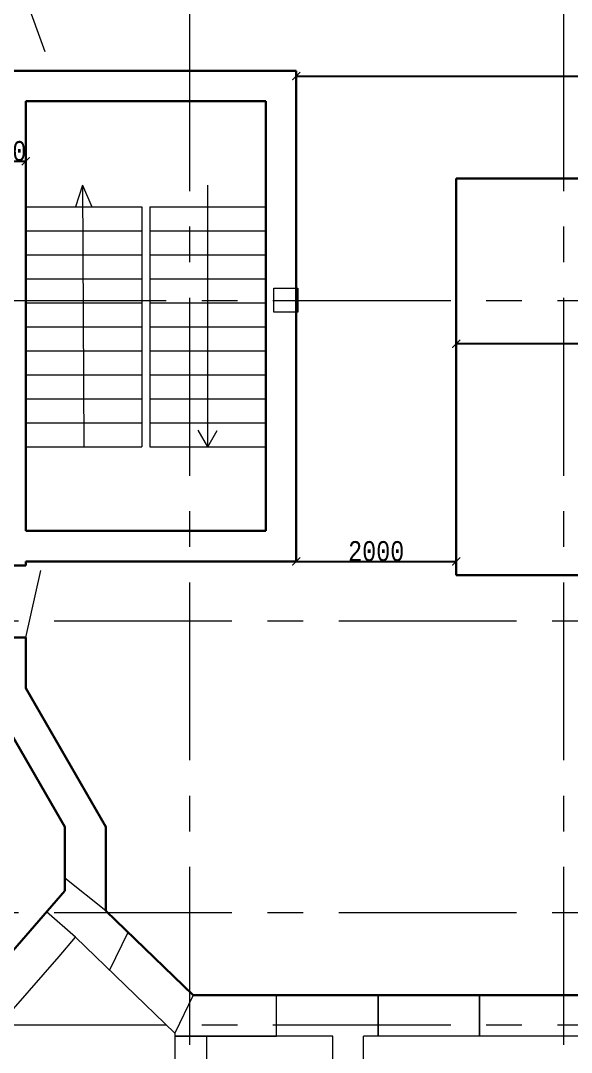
# Model space of a CAD drawing. Header units: millimetres. Extents: x -689206 to 4969298, y -1019800 to 703299.
# Drawn here: x 356667 to 363551, y -360385 to -347494 of the extents above; entities that cross this region are included whole.
import ezdxf

# ---------------------------------------------------------------- set-up
doc = ezdxf.new("R2010")
doc.units = ezdxf.units.MM
doc.linetypes.add('JIS_02_4.0', pattern=[5.5, 4, -1.5])
doc.linetypes.add('осеваяX2', pattern=[101.6, 63.5, -12.7, 12.7, -12.7])
for name, color, linetype, lineweight in [('РАЗМЕРЫ', 7, 'Continuous', 9), ('сваи', 7, 'JIS_02_4.0', 30), ('стены', 7, 'Continuous', 20)]:
    doc.layers.add(name, color=color, linetype=linetype, lineweight=lineweight)
doc.styles.add('Аннотативный', font='isocteur.ttf', dxfattribs={"width": 0.7, "height": 250})
doc.dimstyles.new('Аннотативный', dxfattribs={"dimscale": 0, "dimtxt": 250, "dimasz": 100, "dimexe": 1.25, "dimexo": 0.625, "dimtad": 1, "dimdec": 0, "dimtxsty": 'Аннотативный', "dimblk": 'ARCHTICK', "dimcen": 2.5, "dimadec": 0, "dimazin": 0, "dimtfac": 1, "dimtdec": 0, "dimtmove": 0, "dimatfit": 3, "dimfxl": 1, "dimarcsym": 0})

# ---------------------------------------------------------------- blocks, each defined once
blk = doc.blocks.new('_ArchTick')
at = {"color": 0, "linetype": 'ByBlock', "const_width": 0.15}
blk.add_lwpolyline([(-0.5, -0.5), (0.5, 0.5)], dxfattribs=at)
blk = doc.blocks.new('*D2175')
at = {"layer": 'Defpoints', "color": 0, "linetype": 'ByBlock', "lineweight": 20, "transparency": 16777216}
for p in [(360111, -354250), (362111, -354250), (362111, -354250)]:
    blk.add_point(p, dxfattribs=at)
at = {"layer": 'РАЗМЕРЫ', "color": 0, "linetype": 'ByBlock', "lineweight": -2, "transparency": 16777216}
for p, q in [((360111, -354249), (360111, -354249)), ((360111, -354250), (362111, -354250)), ((362111, -354249), (362111, -354249))]:
    blk.add_line(p, q, dxfattribs=at)
at = {"layer": 'РАЗМЕРЫ', "color": 0, "linetype": 'ByBlock', "lineweight": -2, "transparency": 16777216, "xscale": 100, "yscale": 100, "zscale": 100, "rotation": 180}
blk.add_blockref('_ArchTick', (360111, -354250), dxfattribs=at)
at = {"layer": 'РАЗМЕРЫ', "color": 0, "linetype": 'ByBlock', "lineweight": -2, "transparency": 16777216, "xscale": 100, "yscale": 100, "zscale": 100}
blk.add_blockref('_ArchTick', (362111, -354250), dxfattribs=at)
at = {"layer": 'РАЗМЕРЫ', "color": 0, "linetype": 'ByBlock', "lineweight": 5, "transparency": 16777216, "insert": (361111, -354124), "char_height": 250, "attachment_point": 5, "style": 'Аннотативный'}
blk.add_mtext('2000', dxfattribs=at)
blk = doc.blocks.new('*D2176')
at = {"layer": 'Defpoints', "color": 0, "linetype": 'ByBlock', "lineweight": 20, "transparency": 16777216}
for p in [(362111, -349467), (371911, -349467), (362111, -351531)]:
    blk.add_point(p, dxfattribs=at)
at = {"layer": 'РАЗМЕРЫ', "color": 0, "linetype": 'ByBlock', "lineweight": -2, "transparency": 16777216}
for p, q in [((362111, -349467), (362111, -351532)), ((371911, -349467), (371911, -351532)), ((371911, -351531), (362111, -351531))]:
    blk.add_line(p, q, dxfattribs=at)
at = {"layer": 'РАЗМЕРЫ', "color": 0, "linetype": 'ByBlock', "lineweight": -2, "transparency": 16777216, "xscale": 100, "yscale": 100, "zscale": 100, "rotation": 180}
blk.add_blockref('_ArchTick', (362111, -351531), dxfattribs=at)
at = {"layer": 'РАЗМЕРЫ', "color": 0, "linetype": 'ByBlock', "lineweight": -2, "transparency": 16777216, "xscale": 100, "yscale": 100, "zscale": 100}
blk.add_blockref('_ArchTick', (371911, -351531), dxfattribs=at)
at = {"layer": 'РАЗМЕРЫ', "color": 0, "linetype": 'ByBlock', "lineweight": 5, "transparency": 16777216, "insert": (367011, -351405), "char_height": 250, "attachment_point": 5, "style": 'Аннотативный'}
blk.add_mtext('9800', dxfattribs=at)
blk = doc.blocks.new('*D2164')
at = {"layer": 'Defpoints', "color": 0, "linetype": 'ByBlock', "lineweight": 20, "transparency": 16777216}
for p in [(360111, -348170), (376380, -348170), (376380, -348186)]:
    blk.add_point(p, dxfattribs=at)
at = {"layer": 'РАЗМЕРЫ', "color": 0, "linetype": 'ByBlock', "lineweight": -2, "transparency": 16777216}
for p, q in [((360111, -348171), (360111, -348187)), ((360111, -348186), (376380, -348186)), ((376380, -348171), (376380, -348187))]:
    blk.add_line(p, q, dxfattribs=at)
at = {"layer": 'РАЗМЕРЫ', "color": 0, "linetype": 'ByBlock', "lineweight": -2, "transparency": 16777216, "xscale": 100, "yscale": 100, "zscale": 100, "rotation": 180}
blk.add_blockref('_ArchTick', (360111, -348186), dxfattribs=at)
at = {"layer": 'РАЗМЕРЫ', "color": 0, "linetype": 'ByBlock', "lineweight": -2, "transparency": 16777216, "xscale": 100, "yscale": 100, "zscale": 100}
blk.add_blockref('_ArchTick', (376380, -348186), dxfattribs=at)
at = {"layer": 'РАЗМЕРЫ', "color": 0, "linetype": 'ByBlock', "lineweight": 5, "transparency": 16777216, "insert": (368246, -348060), "char_height": 250, "attachment_point": 5, "style": 'Аннотативный'}
blk.add_mtext('16270', dxfattribs=at)
blk = doc.blocks.new('*D2203')
at = {"layer": 'Defpoints', "color": 0, "linetype": 'ByBlock', "lineweight": 5, "ltscale": 35, "transparency": 16777216}
for p in [(356220, -349250), (356730, -349250), (356730, -349250)]:
    blk.add_point(p, dxfattribs=at)
at = {"layer": 'РАЗМЕРЫ', "color": 0, "linetype": 'ByBlock', "lineweight": -2, "ltscale": 35, "transparency": 16777216}
for p, q in [((356220, -349250), (356220, -349249)), ((356220, -349250), (356730, -349250)), ((356730, -349250), (356730, -349249))]:
    blk.add_line(p, q, dxfattribs=at)
at = {"layer": 'РАЗМЕРЫ', "color": 0, "linetype": 'ByBlock', "lineweight": -2, "ltscale": 35, "transparency": 16777216, "xscale": 100, "yscale": 100, "zscale": 100, "rotation": 180}
blk.add_blockref('_ArchTick', (356220, -349250), dxfattribs=at)
at = {"layer": 'РАЗМЕРЫ', "color": 0, "linetype": 'ByBlock', "lineweight": -2, "ltscale": 35, "transparency": 16777216, "xscale": 100, "yscale": 100, "zscale": 100}
blk.add_blockref('_ArchTick', (356730, -349250), dxfattribs=at)
at = {"layer": 'РАЗМЕРЫ', "color": 0, "linetype": 'ByBlock', "lineweight": 5, "ltscale": 35, "transparency": 16777216, "insert": (356475, -349125), "char_height": 250, "attachment_point": 5, "style": 'Аннотативный'}
blk.add_mtext('510', dxfattribs=at)

msp = doc.modelspace()

# ---------------------------------------------------------------- linework, layer by layer
at = {"layer": 'РАЗМЕРЫ', "linetype": 'осеваяX2', "lineweight": 5, "ltscale": 35}
for p, q in [((358776.6, -329621), (358776.6, -379462.3)), ((363450.5, -329621), (363450.5, -379462.3)), ((401980.5, -354998), (334927.8, -354998)), ((401980.5, -358642.7), (334927.8, -358642.7))]:
    msp.add_line(p, q, dxfattribs=at)
at = {"layer": 'РАЗМЕРЫ', "linetype": 'ByBlock', "lineweight": 9, "ltscale": 35}
for p, q in [((356730.5, -347220), (356970, -347880)), ((356730.5, -354300), (356220.5, -354300)), ((357730.5, -358615.3), (357220.5, -358210)), ((357354.3, -358947.8), (356990.6, -358631)), ((358007.9, -358886.4), (357777.1, -359359.4)), ((358824.6, -359672), (358593.8, -360145)), ((359863.9, -360182), (359863.9, -359672)), ((359863.9, -359672), (361133.9, -359672)), ((361133.9, -359672), (361133.9, -360182)), ((361133.9, -360182), (361133.9, -359672)), ((362403.9, -359672), (362403.9, -360182)), ((362403.9, -360182), (362403.9, -359672)), ((358990.5, -360182), (358593.9, -360182)), ((358593.9, -360182), (359863.9, -360182))]:
    msp.add_line(p, q, dxfattribs=at)
at = {"layer": 'РАЗМЕРЫ', "linetype": 'ByBlock', "lineweight": 30}
for p, q in [((356220.5, -348120.5), (356730.5, -348120.5)), ((360111.3, -354250), (360111.3, -348170)), ((356730.5, -353870), (356730.5, -348500.5)), ((359731.3, -348500.5), (359731.3, -353870)), ((362111.3, -354422.1), (362111.3, -349466.5)), ((371911.4, -349466.5), (362111.3, -349466.5)), ((356730.5, -354300), (356730.5, -354250)), ((356731.3, -354250), (359731.3, -354250)), ((359731.3, -354250), (360111.3, -354250)), ((356730.5, -354300), (356350.5, -354300)), ((362111.3, -354422.1), (370236.2, -354422.1)), ((356350.5, -355200), (356730.5, -355200)), ((356730.5, -355835), (356730.5, -355200)), ((357730.5, -358615.3), (358824.6, -359672)), ((358824.6, -359672), (366040.2, -359672))]:
    msp.add_line(p, q, dxfattribs=at)
at = {"layer": 'РАЗМЕРЫ', "linetype": 'ByBlock', "lineweight": 20}
for p, q in [((356731.3, -349520), (356731.3, -352520)), ((356731.3, -352520), (356731.3, -353870)), ((359731.3, -353870), (359731.3, -352520)), ((356731.3, -353870), (359731.3, -353870))]:
    msp.add_line(p, q, dxfattribs=at)
at = {"layer": 'РАЗМЕРЫ', "linetype": 'ByBlock', "lineweight": 13}
for p, q in [((357440.9, -349551.3), (357352.4, -349820)), ((357440.9, -349551.3), (357456.3, -352820)), ((357440.9, -349551.3), (357555.4, -349820)), ((359006.3, -352820), (359006.3, -349551.3)), ((356731.3, -349820), (358181.3, -349820)), ((358181.3, -349820), (358181.3, -352820)), ((358281.3, -349820), (359731.3, -349820)), ((358281.3, -349820), (358281.3, -352820)), ((356731.3, -350120), (358181.3, -350120)), ((358281.3, -350120), (359731.3, -350120)), ((356731.3, -350420), (358181.3, -350420)), ((358281.3, -350420), (359731.3, -350420)), ((356731.3, -350720), (358181.3, -350720)), ((358281.3, -350720), (359731.3, -350720)), ((356731.3, -351020), (358181.3, -351020)), ((358281.3, -351020), (359731.3, -351020)), ((356731.3, -351320), (358181.3, -351320)), ((358281.3, -351320), (359731.3, -351320)), ((356731.3, -351620), (358181.3, -351620)), ((358281.3, -351620), (359731.3, -351620)), ((356731.3, -351920), (358181.3, -351920)), ((358281.3, -351920), (359731.3, -351920)), ((356731.3, -352220), (358181.3, -352220)), ((358281.3, -352220), (359731.3, -352220)), ((356731.3, -352520), (358181.3, -352520)), ((358281.3, -352520), (359731.3, -352520)), ((359006.3, -352820), (358885.3, -352610.4)), ((359006.3, -352820), (359125.2, -352614.2)), ((356731.3, -352820), (358181.3, -352820)), ((358281.3, -352820), (359731.3, -352820)), ((357354.3, -358947.8), (358593.8, -360145)), ((360570.5, -360182), (358990.5, -360182)), ((360570.5, -361619.6), (360570.5, -360182)), ((366680.5, -360182), (360950.5, -360182)), ((360950.5, -361239.6), (360950.5, -360182))]:
    msp.add_line(p, q, dxfattribs=at)
at = {"layer": 'РАЗМЕРЫ', "linetype": 'ByBlock', "lineweight": 9}
msp.add_line((356730.5, -355200), (356917.8, -354366.1), dxfattribs=at)
at = {"layer": 'сваи', "linetype": 'ByBlock', "lineweight": 30, "ltscale": 35}
for p, q in [((356730.5, -348120.5), (360111.3, -348120.5)), ((360111.3, -348120.5), (360111.3, -348500.5)), ((359731.3, -348500.5), (356730.5, -348500.5))]:
    msp.add_line(p, q, dxfattribs=at)
at = {"layer": 'стены', "linetype": 'осеваяX2', "lineweight": 5, "ltscale": 35}
for p, q in [((334927.8, -350990), (401980.5, -350990)), ((334927.8, -360042), (401980.5, -360042))]:
    msp.add_line(p, q, dxfattribs=at)
at = {"layer": 'стены', "lineweight": 30}
for p, q in [((359731.3, -353870), (356731.3, -353870)), ((356730.5, -355580), (356730.5, -355200)), ((356730.5, -355580), (356730.5, -355835)), ((356730.5, -355835), (357730.5, -357567)), ((357220.5, -357567), (356423.5, -356186.7)), ((357220.5, -358367), (357220.5, -357567)), ((357730.5, -357567), (357730.5, -358367)), ((353470.5, -362672.5), (357220.5, -358367)), ((357730.5, -358367), (357730.5, -358615.3))]:
    msp.add_line(p, q, dxfattribs=at)
at = {"layer": 'стены'}
for p, q in [((357220.5, -357567), (356720.5, -356701)), ((357730.5, -357567), (357230.5, -356701)), ((357220.5, -358367), (357220.5, -357567)), ((357220.5, -358367), (357220.5, -357567)), ((357730.5, -357567), (357730.5, -358367)), ((357730.5, -357567), (357730.5, -358367)), ((353470.5, -362672.5), (357220.5, -358367)), ((353470.5, -362672.5), (357220.5, -358367)), ((357730.5, -358367), (357730.5, -358615.3)), ((357730.5, -358367), (357730.5, -358615.3))]:
    msp.add_line(p, q, dxfattribs=at)
at = {"layer": 'стены', "lineweight": 20}
msp.add_line((357147.2, -359185.6), (357354.3, -358947.8), dxfattribs=at)
at = {"layer": 'стены', "lineweight": 13}
for p, q in [((353980.5, -362821.4), (357147.2, -359185.6)), ((358593.8, -360145), (358600.5, -367292)), ((358990.5, -360182), (358993.7, -363519.8))]:
    msp.add_line(p, q, dxfattribs=at)
at = {"layer": 'стены'}
msp.add_lwpolyline([(359830.5, -350838), (360130.5, -350838), (360130.5, -351138), (359830.5, -351138)], close=True, dxfattribs=at)

# ---------------------------------------------------------------- dimensions: what is measured, and where the dimension line sits
at = {"layer": 'РАЗМЕРЫ', "linetype": 'ByBlock', "lineweight": 5}
dim = msp.add_linear_dim(base=(376380.2, -348185.8), p1=(360111.3, -348170), p2=(376380.2, -348170), text='16270', dimstyle='Аннотативный', dxfattribs=at)
dim.commit()
dim.dimension.update_dxf_attribs({"geometry": '*D2164', "text_midpoint": (368245.8, -348060.2)})
at = {"layer": 'РАЗМЕРЫ', "linetype": 'ByBlock', "lineweight": 5, "ltscale": 35}
dim = msp.add_linear_dim(base=(356730.5, -349250.4), p1=(356220.5, -349250.4), p2=(356730.5, -349250.4), dimstyle='Аннотативный', dxfattribs=at)
dim.commit()
dim.dimension.update_dxf_attribs({"geometry": '*D2203', "text_midpoint": (356475.5, -349124.7)})
at = {"layer": 'РАЗМЕРЫ', "linetype": 'ByBlock', "lineweight": 5}
for base, p1, p2, picture, middle in [((362111.3, -351530.6), (371911.4, -349466.5), (362111.3, -349466.5), '*D2176', (367011.3, -351405)), ((362111.3, -354250), (360111.3, -354250), (362111.3, -354250), '*D2175', (361111.3, -354124.4))]:
    dim = msp.add_linear_dim(base=base, p1=p1, p2=p2, dimstyle='Аннотативный', dxfattribs=at)
    dim.commit()
    dim.dimension.update_dxf_attribs({"geometry": picture, "text_midpoint": middle})

doc.saveas('drawing.dxf')
